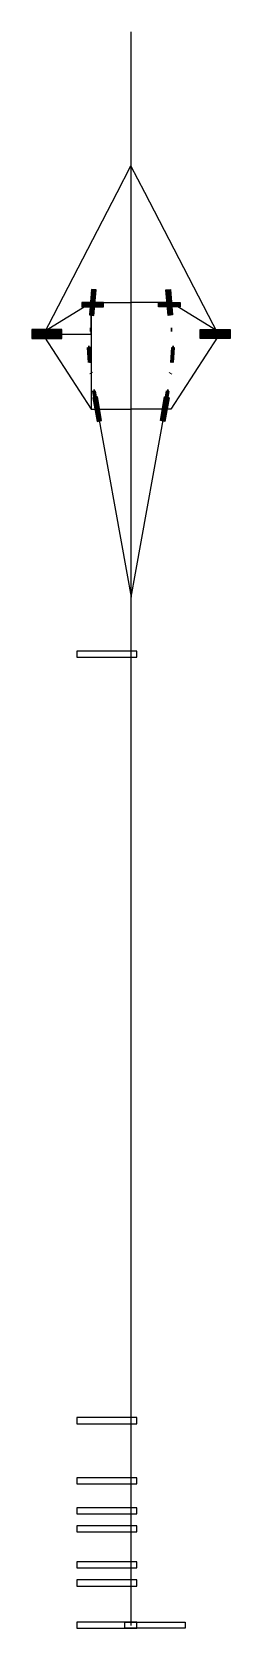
# Model space of a CAD drawing. Header units: inches. Extents: x -10 to 23, y -220 to 45.
import ezdxf

# ---------------------------------------------------------------- set-up
doc = ezdxf.new("R2010")
doc.units = ezdxf.units.IN
doc.linetypes.add('ACAD_ISO02W100', pattern=[15, 12, -3])
doc.linetypes.add('ACAD_ISO07W100', pattern=[3, 0.1, -2.9])
for name, color, linetype, lineweight, true_color in [('clear tape', 9, 'Continuous', 25, 0xc0c0c0), ('eighth inch dowels', 56, 'Continuous', 211, 0x808000), ('eighth inch dowels ... eighth inch dowels front', 56, 'ACAD_ISO07W100', 211, 0x808000), ('Main sheet cuts', 1, 'Continuous', 25, 0xff0000), ('paper tape', 4, 'Continuous', 25, 0x00ffff), ('reference lines', 3, 'Continuous', 25, 0x00ff00), ('string', 6, 'Continuous', 25, 0xff00ff), ('string ... knots', 216, 'Continuous', 25, 0x800080), ('string ... string_front', 6, 'ACAD_ISO02W100', 25, 0xff00ff), ('tail ribbons', 1, 'Continuous', 25, 0xff0000)]:
    doc.layers.add(name, color=color, linetype=linetype, lineweight=lineweight, true_color=true_color)

# ---------------------------------------------------------------- blocks, each defined once
blk = doc.blocks.new('Horizontal top tape')
at = {"layer": 'paper tape'}
h = blk.add_hatch(dxfattribs=at)
h.set_pattern_fill('ANSI31', color=256, scale=0.05, style=0, pattern_type=0)
h.paths.add_polyline_path([(1.8125, -0.75), (1.8125, 0), (-1.8125, 0), (-1.8125, -0.75)], flags=0)
for p, q in [((1.8125, 0), (-1.8125, 0)), ((-1.8125, 0), (-1.8125, -0.75)), ((1.8125, -0.75), (1.8125, 0)), ((-1.8125, -0.75), (1.8125, -0.75))]:
    blk.add_line(p, q, dxfattribs=at)
blk = doc.blocks.new('Spar')
at = {"layer": 'eighth inch dowels'}
for p, q in [((-0.5, -10), (-0.625, -7.5)), ((0.75, -17.75), (0.25, -14.75))]:
    blk.add_line(p, q, dxfattribs=at)
at = {"layer": 'eighth inch dowels ... eighth inch dowels front'}
for p, q in [((-0.625, -7.5), (0, 0)), ((0.25, -14.75), (-0.5, -10))]:
    blk.add_line(p, q, dxfattribs=at)
blk = doc.blocks.new('Spar reference lines')
at = {"layer": 'reference lines'}
for p, q in [((0, 0), (0, -17.75)), ((0, 0), (0.25, 0)), ((0, -7.5), (-0.375, -7.5)), ((0, -10), (-0.25, -10)), ((0, -14.75), (0.5, -14.75)), ((0, -17.75), (1, -17.75))]:
    blk.add_line(p, q, dxfattribs=at)
blk = doc.blocks.new('Main Sheet half')
at = {"layer": 'Main sheet cuts'}
for p, q in [((-7.75, -4.75), (0, 0)), ((0, 0), (6.625, 0)), ((-7.75, -4.75), (-7.75, -5.75)), ((-7.75, -5.75), (0, -17.75)), ((0, -17.75), (6.625, -17.75))]:
    blk.add_line(p, q, dxfattribs=at)
blk = doc.blocks.new('bridle reference')
at = {"layer": 'reference lines'}
for p, q in [((0, -5.25), (0, 0)), ((-7.81, -5.25), (-7.88, -5.25)), ((-7.75, -5.25), (-7.81, -5.25)), ((-7.75, -5.25), (-7.5, -5.25)), ((-7.5, -5.25), (0, -5.25)), ((-7.5, -5.25), (-5.13, -5.25))]:
    blk.add_line(p, q, dxfattribs=at)
blk = doc.blocks.new('tail bridle reference')
at = {"layer": 'reference lines'}
for p, q in [((0, 0), (0.88, 0)), ((0.88, 0.75), (0.75, 0.75)), ((0.88, 0.75), (1, 0.75)), ((0.88, 0.75), (0.88, 0))]:
    blk.add_line(p, q, dxfattribs=at)
blk = doc.blocks.new('vertical top tape')
at = {"layer": 'paper tape'}
h = blk.add_hatch(dxfattribs=at)
h.set_pattern_fill('ANSI31', color=256, scale=0.05, style=0, pattern_type=0)
h.paths.add_polyline_path([(0.19, -2.15), (0.56, 2.08), (-0.19, 2.15), (-0.56, -2.08)], flags=0)
for p, q in [((-0.19, 2.15), (-0.56, -2.08)), ((0.56, 2.08), (-0.19, 2.15)), ((0.19, -2.15), (0.56, 2.08)), ((-0.56, -2.08), (0.19, -2.15))]:
    blk.add_line(p, q, dxfattribs=at)
blk = doc.blocks.new('bottom tape')
at = {"layer": 'paper tape'}
h = blk.add_hatch(dxfattribs=at)
h.set_pattern_fill('ANSI31', color=256, scale=0.05, style=0, pattern_type=0)
h.paths.add_polyline_path([(0.02, 2.03), (-0.72, 1.9), (-0.02, -2.03), (0.72, -1.9)], flags=0)
for p, q in [((0.02, 2.03), (-0.72, 1.9)), ((-0.72, 1.9), (-0.02, -2.03)), ((0.72, -1.9), (0.02, 2.03)), ((-0.02, -2.03), (0.72, -1.9))]:
    blk.add_line(p, q, dxfattribs=at)
blk = doc.blocks.new('clear tape')
at = {"layer": 'clear tape'}
h = blk.add_hatch(dxfattribs=at)
h.set_pattern_fill('ANSI31', color=256, scale=0.05, style=0, pattern_type=0)
h.paths.add_polyline_path([(3, 0.75), (-2, 0.75), (-2, -0.75), (3, -0.75)], flags=0)
for p, q in [((3, 0.75), (-2, 0.75)), ((-2, 0.75), (-2, -0.75)), ((3, -0.75), (3, 0.75)), ((-2, -0.75), (3, -0.75))]:
    blk.add_line(p, q, dxfattribs=at)
blk = doc.blocks.new('knot')
at = {"layer": 'string ... knots'}
for p, q in [((-0.01, 0.01), (-0.01, -0.01)), ((0.02, 0), (-0.01, 0.01)), ((-0.01, -0.01), (0.02, 0))]:
    blk.add_line(p, q, dxfattribs=at)
blk = doc.blocks.new('bridle half')
at = {"layer": 'string'}
for p, q in [((12.2, 23.53), (14.5, 27.97)), ((0, 0), (12.2, 23.53)), ((0, 0), (0.25, 0))]:
    blk.add_line(p, q, dxfattribs=at)
at = {"layer": 'string ... knots'}
blk.add_blockref('knot', (0, 0), dxfattribs=at)
blk = doc.blocks.new('Tail bridle half')
at = {"layer": 'string'}
for p, q in [((-0.13, 0), (0.13, 0)), ((0.13, -0.75), (5.04, -28.05)), ((5.04, -28.05), (5.75, -31.99))]:
    blk.add_line(p, q, dxfattribs=at)
at = {"layer": 'string ... string_front'}
blk.add_line((0, 0), (0.13, -0.75), dxfattribs=at)
at = {"layer": 'string ... knots'}
blk.add_blockref('knot', (0, 0), dxfattribs=at)
blk = doc.blocks.new('tail ribbon')
at = {"layer": 'tail ribbons'}
for p, q in [((1, 0.5), (-9, 0.5)), ((-9, 0.5), (-9, -0.5)), ((1, -0.5), (1, 0.5)), ((-9, -0.5), (1, -0.5))]:
    blk.add_line(p, q, dxfattribs=at)
at = {"layer": 'string ... knots'}
blk.add_blockref('knot', (0, 0), dxfattribs=at)
blk = doc.blocks.new('Tail')
at = {"layer": 'string'}
for p, q in [((0, 0), (0, -9.5)), ((0, -9.5), (0, -137)), ((0, -137), (0, -147)), ((0, -147), (0, -152)), ((0, -152), (0, -155)), ((0, -155), (0, -161)), ((0, -161), (0, -164)), ((0, -164), (0, -171))]:
    blk.add_line(p, q, dxfattribs=at)
at = {"layer": 'tail ribbons'}
for p in [(0, -9.5), (0, -137), (0, -147), (0, -152), (0, -155), (0, -161), (0, -164), (0, -171)]:
    blk.add_blockref('tail ribbon', p, dxfattribs=at)
at = {"layer": 'tail ribbons', "yscale": -1, "rotation": 180}
blk.add_blockref('tail ribbon', (0, -171), dxfattribs=at)
blk = doc.blocks.new('hemisphere spar slit')
at = {"layer": 'Main sheet cuts'}
blk.add_arc((0, 0), 0.125, 0, 180, dxfattribs=at)
blk = doc.blocks.new('Middle line reference')
at = {"layer": 'reference lines'}
blk.add_line((0, -55), (0, 45), dxfattribs=at)

msp = doc.modelspace()

# ---------------------------------------------------------------- hatches: boundary and pattern name
at = {"layer": 'paper tape'}
h = msp.add_hatch(dxfattribs=at)
h.set_pattern_fill('ACAD_ISO02W100', color=256, style=0, pattern_type=0)
h.paths.add_polyline_path([(-1.59, -0.75), (2.03, -0.75), (2.03, 0), (-1.59, 0)], flags=0)
h = msp.add_hatch(dxfattribs=at)
h.set_pattern_fill('ACAD_ISO02W100', color=256, angle=180, style=0, pattern_type=0)
h.set_pattern_definition([(360, (0, 0), (1e-15, 5), [12, -3])])
h.paths.add_polyline_path([(14.84, -0.75), (11.22, -0.75), (11.22, 0), (14.84, 0)], flags=0)

# ---------------------------------------------------------------- linework, layer by layer
at = {"layer": 'eighth inch dowels'}
for p, q in [((-7.81, -6), (-7.81, -4.5)), ((21.06, -6), (21.06, -4.5))]:
    msp.add_line(p, q, dxfattribs=at)
at = {"layer": 'Main sheet cuts'}
for p, q in [((0, 0), (0.25, 0)), ((13.25, 0), (13, 0)), ((0, -17.75), (1, -17.75)), ((13.25, -17.75), (12.25, -17.75))]:
    msp.add_line(p, q, dxfattribs=at)
for centre, radius in [((-7.5, -5.25), 0.125), ((20.75, -5.25), 0.125), ((0.75, -17), 0.0157), ((1, -17), 0.0157), ((12.25, -17), 0.0157), ((12.5, -17), 0.0157)]:
    msp.add_circle(centre, radius, dxfattribs=at)

# ---------------------------------------------------------------- block references
at = {"layer": 'clear tape'}
msp.add_blockref('clear tape', (-7.88, -5.25), dxfattribs=at)
at = {"layer": 'clear tape', "yscale": -1, "rotation": 180}
msp.add_blockref('clear tape', (21.12, -5.25), dxfattribs=at)
at = {"layer": 'eighth inch dowels ... eighth inch dowels front'}
msp.add_blockref('Spar', (0.25, 0), dxfattribs=at)
at = {"layer": 'eighth inch dowels ... eighth inch dowels front', "yscale": -1, "rotation": 180}
msp.add_blockref('Spar', (13, 0), dxfattribs=at)
at = {"layer": 'Main sheet cuts'}
for name, p in [('Main Sheet half', (0, 0)), ('hemisphere spar slit', (-0.38, -7.5)), ('hemisphere spar slit', (-0.25, -10)), ('hemisphere spar slit', (0.5, -14.75))]:
    msp.add_blockref(name, p, dxfattribs=at)
at = {"layer": 'Main sheet cuts', "yscale": -1, "rotation": 180}
for name, p in [('Main Sheet half', (13.25, 0)), ('hemisphere spar slit', (13.63, -7.5)), ('hemisphere spar slit', (13.5, -10)), ('hemisphere spar slit', (12.75, -14.75))]:
    msp.add_blockref(name, p, dxfattribs=at)
at = {"layer": 'paper tape'}
for name, p in [('vertical top tape', (0.25, 0)), ('Horizontal top tape', (0.25, 0)), ('bottom tape', (1, -17.75))]:
    msp.add_blockref(name, p, dxfattribs=at)
at = {"layer": 'paper tape', "yscale": -1, "rotation": 180}
for name, p in [('vertical top tape', (13, 0)), ('Horizontal top tape', (13, 0)), ('bottom tape', (12.25, -17.75))]:
    msp.add_blockref(name, p, dxfattribs=at)
at = {"layer": 'reference lines'}
for name, p in [('Middle line reference', (6.63, 0)), ('bridle reference', (0, 0)), ('Spar reference lines', (0, 0)), ('tail bridle reference', (0, -17.75))]:
    msp.add_blockref(name, p, dxfattribs=at)
at = {"layer": 'string'}
msp.add_blockref('bridle half', (-7.88, -5.25), dxfattribs=at)
at = {"layer": 'string', "yscale": -1, "rotation": 180}
for name, p in [('bridle half', (21.12, -5.25)), ('Tail bridle half', (12.37, -17))]:
    msp.add_blockref(name, p, dxfattribs=at)
at = {"layer": 'string ... string_front'}
msp.add_blockref('Tail bridle half', (0.88, -17), dxfattribs=at)
at = {"layer": 'tail ribbons'}
msp.add_blockref('Tail', (6.62, -48.99), dxfattribs=at)

doc.saveas('drawing.dxf')
